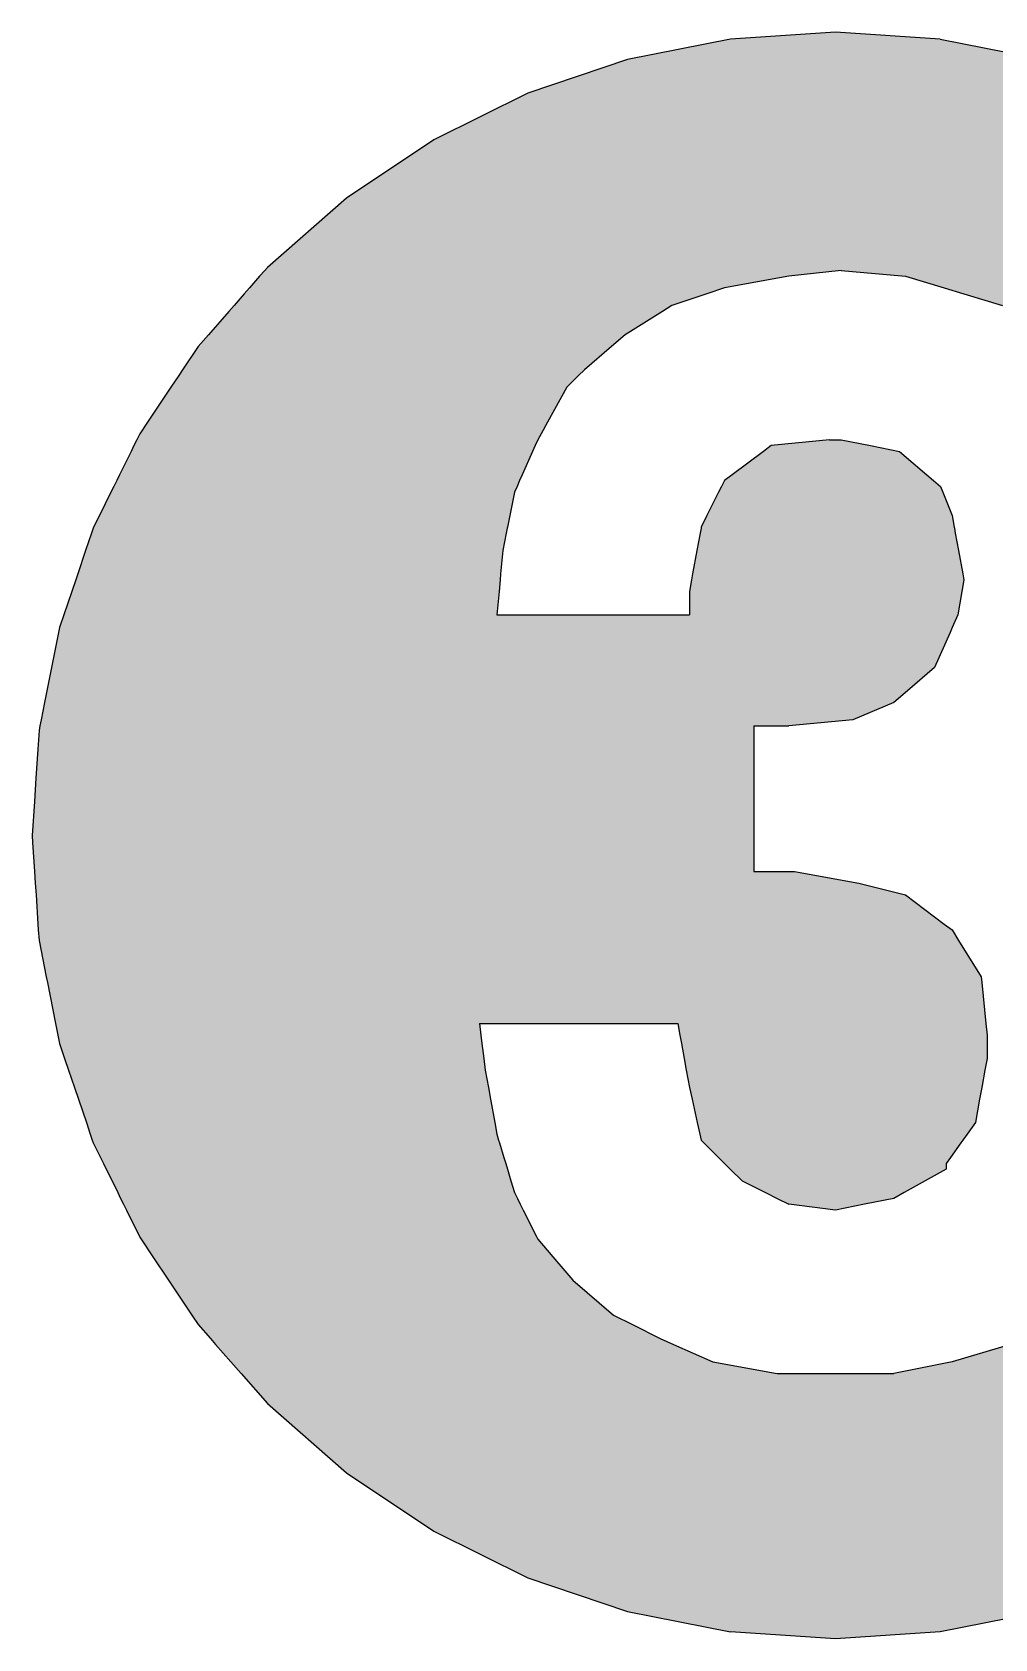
# Model space of a CAD drawing. Extents: x 2558 to 85222, y -662 to 28852.
# Drawn here: x 3445.8 to 3690.9, y 18897.4 to 19306.4 of the extents above; entities that cross this region are included whole.
import ezdxf

# ---------------------------------------------------------------- set-up
doc = ezdxf.new("R2010")
doc.units = 0
doc.header["$MEASUREMENT"] = 0
doc.layers.get('0').update_dxf_attribs({"linetype": 'CONTINUOUS'})
doc.layers.add('DLINE', color=1, linetype='CONTINUOUS')

# ---------------------------------------------------------------- blocks, each defined once
blk = doc.blocks.new('RCSTD1_DESIGN')
at = {"layer": 'DLINE', "color": 1, "linetype": 'CONTINUOUS'}
for p, q in [((249.737242, 12954.973848), (223.499575, 12949.754851)), ((276.431658, 12956.723492), (249.737242, 12954.973848)), ((303.126075, 12954.973848), (276.431658, 12956.723492)), ((303.126075, 12954.973848), (329.363742, 12949.754851)), ((223.499575, 12949.754851), (198.167591, 12941.155801)), ((198.167591, 12941.155801), (174.174726, 12929.32383)), ((174.174726, 12929.32383), (151.931506, 12914.461385)), ((151.931506, 12914.461385), (131.818517, 12896.822768)), ((131.818517, 12896.822768), (131.136252, 12896.044793)), ((129.833271, 12894.559029), (127.227311, 12891.5875)), ((131.136252, 12896.044793), (129.833271, 12894.559029)), ((264.545544, 12894.559029), (248.202137, 12891.5875)), ((277.917423, 12896.044793), (264.545544, 12894.559029)), ((277.917423, 12896.044793), (294.26083, 12894.559029)), ((294.26083, 12894.559029), (304.165925, 12891.5875)), ((125.92433, 12890.101736), (123.31837, 12887.130207)), ((127.227311, 12891.5875), (125.92433, 12890.101736)), ((243.744844, 12890.101736), (234.830259, 12887.130207)), ((248.202137, 12891.5875), (243.744844, 12890.101736)), ((304.165925, 12891.5875), (309.118472, 12890.101736)), ((309.118472, 12890.101736), (319.023568, 12887.130207)), ((122.015389, 12885.644443), (116.803468, 12879.701386)), ((123.31837, 12887.130207), (122.015389, 12885.644443)), ((232.453036, 12885.644443), (222.944145, 12879.701386)), ((234.830259, 12887.130207), (232.453036, 12885.644443)), ((114.1799, 12876.70978), (110.222292, 12870.7868)), ((116.803468, 12879.701386), (114.1799, 12876.70978)), ((219.453938, 12876.70978), (212.543795, 12870.7868)), ((222.944145, 12879.701386), (219.453938, 12876.70978)), ((109.229536, 12869.301036), (107.244024, 12866.329508)), ((110.222292, 12870.7868), (109.229536, 12869.301036)), ((211.05803, 12869.301036), (208.086502, 12866.329508)), ((212.543795, 12870.7868), (211.05803, 12869.301036)), ((107.244024, 12866.329508), (101.287488, 12857.414922)), ((208.086502, 12866.329508), (203.133954, 12857.414922)), ((101.287488, 12857.414922), (99.317456, 12854.46656)), ((203.133954, 12857.414922), (201.495975, 12854.46656)), ((98.573333, 12852.957629), (97.840636, 12851.471865)), ((99.317456, 12854.46656), (98.573333, 12852.957629)), ((98.573333, 12852.957629), (98.573333, 12852.957629)), ((200.65768, 12852.957629), (199.997341, 12851.471865)), ((201.495975, 12854.46656), (200.65768, 12852.957629)), ((200.65768, 12852.957629), (200.65768, 12852.957629)), ((274.945894, 12852.957629), (260.088251, 12851.471865)), ((274.945894, 12852.957629), (274.945894, 12852.957629)), ((274.945894, 12852.957629), (277.917423, 12852.957629)), ((277.917423, 12852.957629), (285.346244, 12851.471865)), ((277.917423, 12852.957629), (277.917423, 12852.957629)), ((97.107938, 12849.9861), (94.177146, 12844.043043)), ((97.840636, 12851.471865), (97.107938, 12849.9861)), ((199.337001, 12849.9861), (196.695642, 12844.043043)), ((199.997341, 12851.471865), (199.337001, 12849.9861)), ((258.107232, 12849.9861), (250.183156, 12844.043043)), ((260.088251, 12851.471865), (258.107232, 12849.9861)), ((285.346244, 12851.471865), (292.775065, 12849.9861)), ((292.775065, 12849.9861), (299.708632, 12844.043043)), ((94.177146, 12844.043043), (93.444448, 12842.557279)), ((196.695642, 12844.043043), (196.035303, 12842.557279)), ((250.183156, 12844.043043), (248.202137, 12842.557279)), ((299.708632, 12844.043043), (301.442024, 12842.557279)), ((91.979053, 12839.585751), (89.048261, 12833.642693)), ((92.711751, 12841.071515), (91.979053, 12839.585751)), ((93.444448, 12842.557279), (92.711751, 12841.071515)), ((194.714623, 12839.585751), (193.526012, 12833.642693)), ((195.374963, 12841.071515), (194.714623, 12839.585751)), ((196.035303, 12842.557279), (195.374963, 12841.071515)), ((246.716373, 12839.585751), (243.744844, 12833.642693)), ((247.459255, 12841.071515), (246.716373, 12839.585751)), ((248.202137, 12842.557279), (247.459255, 12841.071515)), ((301.442024, 12842.557279), (303.175415, 12841.071515)), ((303.175415, 12841.071515), (303.769721, 12839.585751)), ((303.769721, 12839.585751), (306.146944, 12833.642693)), ((89.048261, 12833.642693), (87.582866, 12830.671165)), ((193.526012, 12833.642693), (192.931706, 12830.671165)), ((243.744844, 12833.642693), (242.25908, 12830.671165)), ((306.146944, 12833.642693), (306.687222, 12830.671165)), ((87.048167, 12829.185401), (85.53512, 12824.728108)), ((87.485484, 12830.473695), (87.048167, 12829.185401)), ((87.582866, 12830.671165), (87.485484, 12830.473695)), ((192.634553, 12829.185401), (191.743095, 12824.728108)), ((192.892212, 12830.473695), (192.634553, 12829.185401)), ((192.931706, 12830.671165), (192.892212, 12830.473695)), ((241.988941, 12829.185401), (241.178524, 12824.728108)), ((242.223177, 12830.473695), (241.988941, 12829.185401)), ((242.25908, 12830.671165), (242.223177, 12830.473695)), ((306.687222, 12830.671165), (306.723125, 12830.473695)), ((306.723125, 12830.473695), (306.957361, 12829.185401)), ((306.957361, 12829.185401), (307.767778, 12824.728108)), ((85.53512, 12824.728108), (83.517724, 12818.785051)), ((191.743095, 12824.728108), (191.202817, 12818.785051)), ((241.178524, 12824.728108), (240.097968, 12818.785051)), ((307.767778, 12824.728108), (308.848334, 12818.785051)), ((83.013375, 12817.299286), (82.004677, 12814.327758)), ((83.517724, 12818.785051), (83.013375, 12817.299286)), ((191.067747, 12817.299286), (190.797608, 12814.327758)), ((191.202817, 12818.785051), (191.067747, 12817.299286)), ((239.827829, 12817.299286), (239.287552, 12814.327758)), ((240.097968, 12818.785051), (239.827829, 12817.299286)), ((309.118472, 12817.299286), (308.623218, 12814.327758)), ((308.848334, 12818.785051), (309.118472, 12817.299286)), ((82.004677, 12814.327758), (79.987281, 12808.384701)), ((190.797608, 12814.327758), (190.257331, 12808.384701)), ((239.287552, 12814.327758), (239.287552, 12808.384701)), ((308.623218, 12814.327758), (307.632708, 12808.384701)), ((79.987281, 12808.384701), (78.886434, 12805.141711)), ((79.987281, 12808.384701), (79.987281, 12808.384701)), ((190.257331, 12808.384701), (239.287552, 12808.384701)), ((307.632708, 12808.384701), (306.191379, 12805.141711)), ((307.632708, 12808.384701), (307.632708, 12808.384701)), ((78.644894, 12803.927408), (76.871673, 12795.012822)), ((78.886434, 12805.141711), (78.644894, 12803.927408)), ((305.651689, 12803.927408), (301.689651, 12795.012822)), ((306.191379, 12805.141711), (305.651689, 12803.927408)), ((76.871673, 12795.012822), (75.689525, 12789.069765)), ((301.689651, 12795.012822), (294.756084, 12789.069765)), ((75.689525, 12789.069765), (75.098452, 12786.098237)), ((294.756084, 12789.069765), (291.289301, 12786.098237)), ((75.098452, 12786.098237), (74.211841, 12781.640944)), ((75.098452, 12786.098237), (75.098452, 12786.098237)), ((291.289301, 12786.098237), (280.888951, 12781.640944)), ((291.289301, 12786.098237), (291.289301, 12786.098237)), ((73.667438, 12778.904043), (73.359913, 12774.212122)), ((73.916304, 12780.15518), (73.667438, 12778.904043)), ((74.211841, 12781.640944), (73.916304, 12780.15518)), ((255.630959, 12780.15518), (255.630959, 12778.904043)), ((255.630959, 12780.15518), (264.545544, 12780.15518)), ((255.630959, 12778.904043), (255.630959, 12774.212122)), ((280.888951, 12781.640944), (264.545544, 12780.15518)), ((73.359913, 12774.212122), (72.873002, 12766.783301)), ((255.630959, 12774.212122), (255.630959, 12766.783301)), ((72.873002, 12766.783301), (72.483474, 12760.840244)), ((255.630959, 12766.783301), (255.630959, 12760.840244)), ((72.483474, 12760.840244), (71.917793, 12752.209627)), ((255.630959, 12760.840244), (255.630959, 12752.209627)), ((71.917793, 12752.209627), (72.033788, 12750.439894)), ((72.033788, 12750.439894), (72.520698, 12743.011073)), ((255.630959, 12752.209627), (255.630959, 12750.439894)), ((255.630959, 12750.439894), (255.630959, 12743.011073)), ((72.520698, 12743.011073), (72.715463, 12740.039544)), ((72.520698, 12743.011073), (72.520698, 12743.011073)), ((255.630959, 12743.011073), (266.031309, 12743.011073)), ((255.630959, 12743.011073), (255.630959, 12743.011073)), ((266.031309, 12743.011073), (282.374716, 12740.039544)), ((72.715463, 12740.039544), (72.910227, 12737.068016)), ((282.374716, 12740.039544), (294.26083, 12737.068016)), ((72.910227, 12737.068016), (73.397137, 12729.639194)), ((294.26083, 12737.068016), (304.165925, 12729.639194)), ((73.397137, 12729.639194), (73.49452, 12728.15343)), ((304.165925, 12729.639194), (306.146944, 12728.15343)), ((73.49452, 12728.15343), (73.667438, 12725.515211)), ((73.667438, 12725.515211), (75.506958, 12716.267316)), ((306.146944, 12728.15343), (307.795831, 12725.515211)), ((307.795831, 12725.515211), (313.575765, 12716.267316)), ((75.506958, 12716.267316), (75.802495, 12714.781552)), ((75.802495, 12714.781552), (77.871253, 12704.381202)), ((313.575765, 12716.267316), (313.724342, 12714.781552)), ((313.724342, 12714.781552), (314.764377, 12704.381202)), ((77.871253, 12704.381202), (78.462327, 12701.409673)), ((78.462327, 12701.409673), (78.886434, 12699.277544)), ((185.800038, 12704.381202), (236.316023, 12704.381202)), ((185.800038, 12704.381202), (186.171479, 12701.409673)), ((186.171479, 12701.409673), (186.437995, 12699.277544)), ((236.316023, 12704.381202), (236.856301, 12701.409673)), ((236.856301, 12701.409673), (237.243961, 12699.277544)), ((314.764377, 12704.381202), (315.06153, 12701.409673)), ((315.06153, 12701.409673), (315.06153, 12699.277544)), ((78.886434, 12699.277544), (80.18007, 12695.466616)), ((186.437995, 12699.277544), (186.914361, 12695.466616)), ((237.243961, 12699.277544), (237.936857, 12695.466616)), ((315.06153, 12699.277544), (315.06153, 12695.466616)), ((80.18007, 12695.466616), (81.188768, 12692.495087)), ((81.188768, 12692.495087), (82.701815, 12688.037795)), ((186.914361, 12695.466616), (187.285802, 12692.495087)), ((187.285802, 12692.495087), (188.096219, 12688.037795)), ((237.936857, 12695.466616), (238.477135, 12692.495087)), ((238.477135, 12692.495087), (239.287552, 12688.037795)), ((314.521252, 12692.495087), (313.710835, 12688.037795)), ((315.06153, 12695.466616), (314.521252, 12692.495087)), ((82.701815, 12688.037795), (83.710513, 12685.066266)), ((83.710513, 12685.066266), (85.727909, 12679.123209)), ((188.096219, 12688.037795), (188.636497, 12685.066266)), ((188.636497, 12685.066266), (189.717053, 12679.123209)), ((239.287552, 12688.037795), (239.947891, 12685.066266)), ((239.947891, 12685.066266), (241.268571, 12679.123209)), ((313.170557, 12685.066266), (312.090001, 12679.123209)), ((313.710835, 12688.037795), (313.170557, 12685.066266)), ((85.727909, 12679.123209), (86.736607, 12676.15168)), ((86.736607, 12676.15168), (87.240956, 12674.665916)), ((189.717053, 12679.123209), (190.257331, 12676.15168)), ((190.257331, 12676.15168), (190.70306, 12674.665916)), ((241.268571, 12679.123209), (241.92891, 12676.15168)), ((241.92891, 12676.15168), (242.25908, 12674.665916)), ((309.967481, 12676.15168), (308.90622, 12674.665916)), ((312.090001, 12679.123209), (309.967481, 12676.15168)), ((87.240956, 12674.665916), (87.485484, 12673.945559)), ((87.485484, 12673.945559), (89.328337, 12670.208623)), ((190.70306, 12674.665916), (190.919167, 12673.945559)), ((190.919167, 12673.945559), (192.040248, 12670.208623)), ((242.25908, 12674.665916), (242.979437, 12673.945559)), ((242.979437, 12673.945559), (246.716373, 12670.208623)), ((308.39168, 12673.945559), (305.72244, 12670.208623)), ((308.90622, 12674.665916), (308.39168, 12673.945559)), ((89.328337, 12670.208623), (90.061035, 12668.722859)), ((90.061035, 12668.722859), (90.793733, 12667.237095)), ((192.040248, 12670.208623), (192.485977, 12668.722859)), ((192.485977, 12668.722859), (192.931706, 12667.237095)), ((246.716373, 12670.208623), (248.202137, 12668.722859)), ((248.202137, 12668.722859), (249.687901, 12667.237095)), ((305.72244, 12670.208623), (304.66118, 12668.722859)), ((304.66118, 12668.722859), (304.66118, 12667.237095)), ((90.793733, 12667.237095), (92.259129, 12664.265566)), ((92.259129, 12664.265566), (93.724524, 12661.294038)), ((192.931706, 12667.237095), (193.823165, 12664.265566)), ((193.823165, 12664.265566), (194.714623, 12661.294038)), ((249.687901, 12667.237095), (252.65943, 12664.265566)), ((252.65943, 12664.265566), (258.602487, 12661.294038)), ((299.312428, 12664.265566), (293.963677, 12661.294038)), ((304.66118, 12667.237095), (299.312428, 12664.265566)), ((93.724524, 12661.294038), (94.457222, 12659.808273)), ((94.457222, 12659.808273), (95.18992, 12658.322509)), ((194.714623, 12661.294038), (195.457505, 12659.808273)), ((195.457505, 12659.808273), (196.200388, 12658.322509)), ((258.602487, 12661.294038), (261.574016, 12659.808273)), ((261.574016, 12659.808273), (264.545544, 12658.322509)), ((291.289301, 12659.808273), (283.86048, 12658.322509)), ((293.963677, 12661.294038), (291.289301, 12659.808273)), ((95.18992, 12658.322509), (95.922618, 12656.836745)), ((95.922618, 12656.836745), (99.317456, 12649.952695)), ((196.200388, 12658.322509), (196.94327, 12656.836745)), ((196.94327, 12656.836745), (200.385295, 12649.952695)), ((276.431658, 12656.836745), (264.545544, 12658.322509)), ((283.86048, 12658.322509), (276.431658, 12656.836745)), ((99.317456, 12649.952695), (99.68146, 12649.407923)), ((99.68146, 12649.407923), (102.659728, 12644.950631)), ((200.385295, 12649.952695), (200.65768, 12649.407923)), ((200.65768, 12649.407923), (204.478217, 12644.950631)), ((102.659728, 12644.950631), (106.630752, 12639.007574)), ((204.478217, 12644.950631), (209.572266, 12639.007574)), ((106.630752, 12639.007574), (112.587287, 12630.092988)), ((209.572266, 12639.007574), (219.972616, 12630.092988)), ((112.587287, 12630.092988), (114.1799, 12627.709474)), ((114.1799, 12627.709474), (117.301536, 12624.149931)), ((219.972616, 12630.092988), (224.739643, 12627.709474)), ((224.739643, 12627.709474), (231.85873, 12624.149931)), ((117.301536, 12624.149931), (118.604517, 12622.664166)), ((118.604517, 12622.664166), (122.513457, 12618.206874)), ((231.85873, 12624.149931), (235.2017, 12622.664166)), ((235.2017, 12622.664166), (245.230609, 12618.206874)), ((321.004587, 12622.664166), (306.146944, 12618.206874)), ((122.513457, 12618.206874), (125.119418, 12615.235345)), ((125.119418, 12615.235345), (131.818517, 12607.596486)), ((245.230609, 12618.206874), (261.574016, 12615.235345)), ((261.574016, 12615.235345), (291.289301, 12615.235345)), ((306.146944, 12618.206874), (291.289301, 12615.235345)), ((131.818517, 12607.596486), (151.931506, 12589.957869)), ((151.931506, 12589.957869), (174.174726, 12575.095424)), ((174.174726, 12575.095424), (198.167591, 12563.263453)), ((198.167591, 12563.263453), (223.499575, 12554.664403)), ((223.499575, 12554.664403), (249.737242, 12549.445406)), ((329.363742, 12554.664403), (303.126075, 12549.445406)), ((276.431658, 12547.695762), (249.737242, 12549.445406)), ((303.126075, 12549.445406), (276.431658, 12547.695762))]:
    blk.add_line(p, q, dxfattribs=at)
for points in [[(249.737242, 12954.973848), (223.499575, 12949.754851), (329.363742, 12949.754851)], [(276.431658, 12956.723492), (249.737242, 12954.973848), (303.126075, 12954.973848)], [(223.499575, 12949.754851), (198.167591, 12941.155801), (354.695726, 12941.155801)], [(198.167591, 12941.155801), (174.174726, 12929.32383), (378.688591, 12929.32383)], [(174.174726, 12929.32383), (151.931506, 12914.461385), (400.931811, 12914.461385)], [(151.931506, 12914.461385), (131.818517, 12896.822768), (421.044799, 12896.822768)], [(131.818517, 12896.822768), (131.136252, 12896.044793), (421.727065, 12896.044793)], [(129.833271, 12894.559029), (127.227311, 12891.5875), (248.202137, 12891.5875)], [(131.136252, 12896.044793), (129.833271, 12894.559029), (264.545544, 12894.559029)], [(277.917423, 12896.044793), (294.26083, 12894.559029), (423.030046, 12894.559029)], [(294.26083, 12894.559029), (304.165925, 12891.5875), (425.636006, 12891.5875)], [(125.92433, 12890.101736), (123.31837, 12887.130207), (234.830259, 12887.130207)], [(127.227311, 12891.5875), (125.92433, 12890.101736), (243.744844, 12890.101736)], [(304.165925, 12891.5875), (309.118472, 12890.101736), (426.938986, 12890.101736)], [(309.118472, 12890.101736), (319.023568, 12887.130207), (429.544947, 12887.130207)], [(122.015389, 12885.644443), (116.803468, 12879.701386), (222.944145, 12879.701386)], [(123.31837, 12887.130207), (122.015389, 12885.644443), (232.453036, 12885.644443)], [(114.1799, 12876.70978), (110.222292, 12870.7868), (212.543795, 12870.7868)], [(116.803468, 12879.701386), (114.1799, 12876.70978), (219.453938, 12876.70978)], [(109.229536, 12869.301036), (107.244024, 12866.329508), (208.086502, 12866.329508)], [(110.222292, 12870.7868), (109.229536, 12869.301036), (211.05803, 12869.301036)], [(107.244024, 12866.329508), (101.287488, 12857.414922), (203.133954, 12857.414922)], [(101.287488, 12857.414922), (99.317456, 12854.46656), (201.495975, 12854.46656)], [(98.573333, 12852.957629), (97.840636, 12851.471865), (199.997341, 12851.471865)], [(99.317456, 12854.46656), (98.573333, 12852.957629), (200.65768, 12852.957629)], [(98.573333, 12852.957629), (200.65768, 12852.957629), (200.65768, 12852.957629)], [(98.573333, 12852.957629), (98.573333, 12852.957629), (200.65768, 12852.957629)], [(274.945894, 12852.957629), (260.088251, 12851.471865), (285.346244, 12851.471865)], [(274.945894, 12852.957629), (277.917423, 12852.957629), (277.917423, 12852.957629)], [(274.945894, 12852.957629), (274.945894, 12852.957629), (277.917423, 12852.957629)], [(274.945894, 12852.957629), (274.945894, 12852.957629), (277.917423, 12852.957629)], [(97.107938, 12849.9861), (94.177146, 12844.043043), (196.695642, 12844.043043)], [(97.840636, 12851.471865), (97.107938, 12849.9861), (199.337001, 12849.9861)], [(258.107232, 12849.9861), (250.183156, 12844.043043), (299.708632, 12844.043043)], [(260.088251, 12851.471865), (258.107232, 12849.9861), (292.775065, 12849.9861)], [(94.177146, 12844.043043), (93.444448, 12842.557279), (196.035303, 12842.557279)], [(250.183156, 12844.043043), (248.202137, 12842.557279), (301.442024, 12842.557279)], [(91.979053, 12839.585751), (89.048261, 12833.642693), (193.526012, 12833.642693)], [(92.711751, 12841.071515), (91.979053, 12839.585751), (194.714623, 12839.585751)], [(93.444448, 12842.557279), (92.711751, 12841.071515), (195.374963, 12841.071515)], [(246.716373, 12839.585751), (243.744844, 12833.642693), (306.146944, 12833.642693)], [(247.459255, 12841.071515), (246.716373, 12839.585751), (303.769721, 12839.585751)], [(248.202137, 12842.557279), (247.459255, 12841.071515), (303.175415, 12841.071515)], [(89.048261, 12833.642693), (87.582866, 12830.671165), (192.931706, 12830.671165)], [(243.744844, 12833.642693), (242.25908, 12830.671165), (306.687222, 12830.671165)], [(87.048167, 12829.185401), (85.53512, 12824.728108), (191.743095, 12824.728108)], [(87.485484, 12830.473695), (87.048167, 12829.185401), (192.634553, 12829.185401)], [(87.582866, 12830.671165), (87.485484, 12830.473695), (192.892212, 12830.473695)], [(241.988941, 12829.185401), (241.178524, 12824.728108), (307.767778, 12824.728108)], [(242.223177, 12830.473695), (241.988941, 12829.185401), (306.957361, 12829.185401)], [(242.25908, 12830.671165), (242.223177, 12830.473695), (306.723125, 12830.473695)], [(85.53512, 12824.728108), (83.517724, 12818.785051), (191.202817, 12818.785051)], [(241.178524, 12824.728108), (240.097968, 12818.785051), (308.848334, 12818.785051)], [(83.013375, 12817.299286), (82.004677, 12814.327758), (190.797608, 12814.327758)], [(83.517724, 12818.785051), (83.013375, 12817.299286), (191.067747, 12817.299286)], [(239.827829, 12817.299286), (239.287552, 12814.327758), (308.623218, 12814.327758)], [(240.097968, 12818.785051), (239.827829, 12817.299286), (309.118472, 12817.299286)], [(82.004677, 12814.327758), (79.987281, 12808.384701), (190.257331, 12808.384701)], [(239.287552, 12814.327758), (239.287552, 12808.384701), (307.632708, 12808.384701)], [(79.987281, 12808.384701), (78.886434, 12805.141711), (306.191379, 12805.141711)], [(79.987281, 12808.384701), (307.632708, 12808.384701), (307.632708, 12808.384701)], [(79.987281, 12808.384701), (79.987281, 12808.384701), (307.632708, 12808.384701)], [(190.257331, 12808.384701), (190.257331, 12808.384701), (239.287552, 12808.384701)], [(78.644894, 12803.927408), (76.871673, 12795.012822), (301.689651, 12795.012822)], [(78.886434, 12805.141711), (78.644894, 12803.927408), (305.651689, 12803.927408)], [(76.871673, 12795.012822), (75.689525, 12789.069765), (294.756084, 12789.069765)], [(75.689525, 12789.069765), (75.098452, 12786.098237), (291.289301, 12786.098237)], [(75.098452, 12786.098237), (74.211841, 12781.640944), (280.888951, 12781.640944)], [(75.098452, 12786.098237), (291.289301, 12786.098237), (291.289301, 12786.098237)], [(75.098452, 12786.098237), (75.098452, 12786.098237), (291.289301, 12786.098237)], [(73.667438, 12778.904043), (73.359913, 12774.212122), (255.630959, 12774.212122)], [(73.916304, 12780.15518), (73.667438, 12778.904043), (255.630959, 12778.904043)], [(74.211841, 12781.640944), (73.916304, 12780.15518), (264.545544, 12780.15518)], [(255.630959, 12780.15518), (255.630959, 12780.15518), (264.545544, 12780.15518)], [(73.359913, 12774.212122), (72.873002, 12766.783301), (255.630959, 12766.783301)], [(72.873002, 12766.783301), (72.483474, 12760.840244), (255.630959, 12760.840244)], [(72.483474, 12760.840244), (71.917793, 12752.209627), (255.630959, 12752.209627)], [(71.917793, 12752.209627), (72.033788, 12750.439894), (255.630959, 12750.439894)], [(72.033788, 12750.439894), (72.520698, 12743.011073), (255.630959, 12743.011073)], [(72.520698, 12743.011073), (72.715463, 12740.039544), (282.374716, 12740.039544)], [(72.520698, 12743.011073), (255.630959, 12743.011073), (255.630959, 12743.011073)], [(72.520698, 12743.011073), (72.520698, 12743.011073), (255.630959, 12743.011073)], [(255.630959, 12743.011073), (255.630959, 12743.011073), (266.031309, 12743.011073)], [(72.715463, 12740.039544), (72.910227, 12737.068016), (294.26083, 12737.068016)], [(72.910227, 12737.068016), (73.397137, 12729.639194), (304.165925, 12729.639194)], [(73.397137, 12729.639194), (73.49452, 12728.15343), (306.146944, 12728.15343)], [(73.49452, 12728.15343), (73.667438, 12725.515211), (307.795831, 12725.515211)], [(73.667438, 12725.515211), (75.506958, 12716.267316), (313.575765, 12716.267316)], [(75.506958, 12716.267316), (75.802495, 12714.781552), (313.724342, 12714.781552)], [(75.802495, 12714.781552), (77.871253, 12704.381202), (314.764377, 12704.381202)], [(77.871253, 12704.381202), (78.462327, 12701.409673), (186.171479, 12701.409673)], [(78.462327, 12701.409673), (78.886434, 12699.277544), (186.437995, 12699.277544)], [(185.800038, 12704.381202), (185.800038, 12704.381202), (236.316023, 12704.381202)], [(236.316023, 12704.381202), (236.856301, 12701.409673), (315.06153, 12701.409673)], [(236.856301, 12701.409673), (237.243961, 12699.277544), (315.06153, 12699.277544)], [(78.886434, 12699.277544), (80.18007, 12695.466616), (186.914361, 12695.466616)], [(237.243961, 12699.277544), (237.936857, 12695.466616), (315.06153, 12695.466616)], [(80.18007, 12695.466616), (81.188768, 12692.495087), (187.285802, 12692.495087)], [(81.188768, 12692.495087), (82.701815, 12688.037795), (188.096219, 12688.037795)], [(237.936857, 12695.466616), (238.477135, 12692.495087), (314.521252, 12692.495087)], [(238.477135, 12692.495087), (239.287552, 12688.037795), (313.710835, 12688.037795)], [(82.701815, 12688.037795), (83.710513, 12685.066266), (188.636497, 12685.066266)], [(83.710513, 12685.066266), (85.727909, 12679.123209), (189.717053, 12679.123209)], [(239.287552, 12688.037795), (239.947891, 12685.066266), (313.170557, 12685.066266)], [(239.947891, 12685.066266), (241.268571, 12679.123209), (312.090001, 12679.123209)], [(85.727909, 12679.123209), (86.736607, 12676.15168), (190.257331, 12676.15168)], [(86.736607, 12676.15168), (87.240956, 12674.665916), (190.70306, 12674.665916)], [(241.268571, 12679.123209), (241.92891, 12676.15168), (309.967481, 12676.15168)], [(241.92891, 12676.15168), (242.25908, 12674.665916), (308.90622, 12674.665916)], [(87.240956, 12674.665916), (87.485484, 12673.945559), (190.919167, 12673.945559)], [(87.485484, 12673.945559), (89.328337, 12670.208623), (192.040248, 12670.208623)], [(242.25908, 12674.665916), (242.979437, 12673.945559), (308.39168, 12673.945559)], [(242.979437, 12673.945559), (246.716373, 12670.208623), (305.72244, 12670.208623)], [(89.328337, 12670.208623), (90.061035, 12668.722859), (192.485977, 12668.722859)], [(90.061035, 12668.722859), (90.793733, 12667.237095), (192.931706, 12667.237095)], [(246.716373, 12670.208623), (248.202137, 12668.722859), (304.66118, 12668.722859)], [(248.202137, 12668.722859), (249.687901, 12667.237095), (304.66118, 12667.237095)], [(90.793733, 12667.237095), (92.259129, 12664.265566), (193.823165, 12664.265566)], [(92.259129, 12664.265566), (93.724524, 12661.294038), (194.714623, 12661.294038)], [(249.687901, 12667.237095), (252.65943, 12664.265566), (299.312428, 12664.265566)], [(252.65943, 12664.265566), (258.602487, 12661.294038), (293.963677, 12661.294038)], [(93.724524, 12661.294038), (94.457222, 12659.808273), (195.457505, 12659.808273)], [(94.457222, 12659.808273), (95.18992, 12658.322509), (196.200388, 12658.322509)], [(258.602487, 12661.294038), (261.574016, 12659.808273), (291.289301, 12659.808273)], [(261.574016, 12659.808273), (264.545544, 12658.322509), (283.86048, 12658.322509)], [(95.18992, 12658.322509), (95.922618, 12656.836745), (196.94327, 12656.836745)], [(95.922618, 12656.836745), (99.317456, 12649.952695), (200.385295, 12649.952695)], [(99.317456, 12649.952695), (99.68146, 12649.407923), (200.65768, 12649.407923)], [(99.68146, 12649.407923), (102.659728, 12644.950631), (204.478217, 12644.950631)], [(102.659728, 12644.950631), (106.630752, 12639.007574), (209.572266, 12639.007574)], [(106.630752, 12639.007574), (112.587287, 12630.092988), (219.972616, 12630.092988)], [(112.587287, 12630.092988), (114.1799, 12627.709474), (224.739643, 12627.709474)], [(114.1799, 12627.709474), (117.301536, 12624.149931), (231.85873, 12624.149931)], [(117.301536, 12624.149931), (118.604517, 12622.664166), (235.2017, 12622.664166)], [(118.604517, 12622.664166), (122.513457, 12618.206874), (245.230609, 12618.206874)], [(321.004587, 12622.664166), (306.146944, 12618.206874), (430.349859, 12618.206874)], [(122.513457, 12618.206874), (125.119418, 12615.235345), (261.574016, 12615.235345)], [(125.119418, 12615.235345), (131.818517, 12607.596486), (421.044799, 12607.596486)], [(261.574016, 12615.235345), (261.574016, 12615.235345), (291.289301, 12615.235345)], [(306.146944, 12618.206874), (291.289301, 12615.235345), (427.743899, 12615.235345)], [(131.818517, 12607.596486), (151.931506, 12589.957869), (400.931811, 12589.957869)], [(151.931506, 12589.957869), (174.174726, 12575.095424), (378.688591, 12575.095424)], [(174.174726, 12575.095424), (198.167591, 12563.263453), (354.695726, 12563.263453)], [(198.167591, 12563.263453), (223.499575, 12554.664403), (329.363742, 12554.664403)], [(223.499575, 12554.664403), (249.737242, 12549.445406), (303.126075, 12549.445406)]]:
    blk.add_solid(points, dxfattribs=at)
at = {"layer": 'DLINE', "color": 1, "linetype": 'CONTINUOUS', "extrusion": (0, 0, -1)}
for points in [[(-249.737242, 12954.973848), (-303.126075, 12954.973848), (-329.363742, 12949.754851)], [(-223.499575, 12949.754851), (-329.363742, 12949.754851), (-354.695726, 12941.155801)], [(-198.167591, 12941.155801), (-354.695726, 12941.155801), (-378.688591, 12929.32383)], [(-174.174726, 12929.32383), (-378.688591, 12929.32383), (-400.931811, 12914.461385)], [(-151.931506, 12914.461385), (-400.931811, 12914.461385), (-421.044799, 12896.822768)], [(-131.818517, 12896.822768), (-421.044799, 12896.822768), (-421.727065, 12896.044793)], [(-129.833271, 12894.559029), (-264.545544, 12894.559029), (-248.202137, 12891.5875)], [(-131.136252, 12896.044793), (-277.917423, 12896.044793), (-264.545544, 12894.559029)], [(-277.917423, 12896.044793), (-421.727065, 12896.044793), (-423.030046, 12894.559029)], [(-294.26083, 12894.559029), (-423.030046, 12894.559029), (-425.636006, 12891.5875)], [(-125.92433, 12890.101736), (-243.744844, 12890.101736), (-234.830259, 12887.130207)], [(-127.227311, 12891.5875), (-248.202137, 12891.5875), (-243.744844, 12890.101736)], [(-304.165925, 12891.5875), (-425.636006, 12891.5875), (-426.938986, 12890.101736)], [(-309.118472, 12890.101736), (-426.938986, 12890.101736), (-429.544947, 12887.130207)], [(-122.015389, 12885.644443), (-232.453036, 12885.644443), (-222.944145, 12879.701386)], [(-123.31837, 12887.130207), (-234.830259, 12887.130207), (-232.453036, 12885.644443)], [(-114.1799, 12876.70978), (-219.453938, 12876.70978), (-212.543795, 12870.7868)], [(-116.803468, 12879.701386), (-222.944145, 12879.701386), (-219.453938, 12876.70978)], [(-109.229536, 12869.301036), (-211.05803, 12869.301036), (-208.086502, 12866.329508)], [(-110.222292, 12870.7868), (-212.543795, 12870.7868), (-211.05803, 12869.301036)], [(-107.244024, 12866.329508), (-208.086502, 12866.329508), (-203.133954, 12857.414922)], [(-101.287488, 12857.414922), (-203.133954, 12857.414922), (-201.495975, 12854.46656)], [(-98.573333, 12852.957629), (-200.65768, 12852.957629), (-199.997341, 12851.471865)], [(-99.317456, 12854.46656), (-201.495975, 12854.46656), (-200.65768, 12852.957629)], [(-274.945894, 12852.957629), (-277.917423, 12852.957629), (-285.346244, 12851.471865)], [(-97.107938, 12849.9861), (-199.337001, 12849.9861), (-196.695642, 12844.043043)], [(-97.840636, 12851.471865), (-199.997341, 12851.471865), (-199.337001, 12849.9861)], [(-258.107232, 12849.9861), (-292.775065, 12849.9861), (-299.708632, 12844.043043)], [(-260.088251, 12851.471865), (-285.346244, 12851.471865), (-292.775065, 12849.9861)], [(-94.177146, 12844.043043), (-196.695642, 12844.043043), (-196.035303, 12842.557279)], [(-250.183156, 12844.043043), (-299.708632, 12844.043043), (-301.442024, 12842.557279)], [(-91.979053, 12839.585751), (-194.714623, 12839.585751), (-193.526012, 12833.642693)], [(-92.711751, 12841.071515), (-195.374963, 12841.071515), (-194.714623, 12839.585751)], [(-93.444448, 12842.557279), (-196.035303, 12842.557279), (-195.374963, 12841.071515)], [(-246.716373, 12839.585751), (-303.769721, 12839.585751), (-306.146944, 12833.642693)], [(-247.459255, 12841.071515), (-303.175415, 12841.071515), (-303.769721, 12839.585751)], [(-248.202137, 12842.557279), (-301.442024, 12842.557279), (-303.175415, 12841.071515)], [(-89.048261, 12833.642693), (-193.526012, 12833.642693), (-192.931706, 12830.671165)], [(-243.744844, 12833.642693), (-306.146944, 12833.642693), (-306.687222, 12830.671165)], [(-87.048167, 12829.185401), (-192.634553, 12829.185401), (-191.743095, 12824.728108)], [(-87.485484, 12830.473695), (-192.892212, 12830.473695), (-192.634553, 12829.185401)], [(-87.582866, 12830.671165), (-192.931706, 12830.671165), (-192.892212, 12830.473695)], [(-241.988941, 12829.185401), (-306.957361, 12829.185401), (-307.767778, 12824.728108)], [(-242.223177, 12830.473695), (-306.723125, 12830.473695), (-306.957361, 12829.185401)], [(-242.25908, 12830.671165), (-306.687222, 12830.671165), (-306.723125, 12830.473695)], [(-85.53512, 12824.728108), (-191.743095, 12824.728108), (-191.202817, 12818.785051)], [(-241.178524, 12824.728108), (-307.767778, 12824.728108), (-308.848334, 12818.785051)], [(-83.013375, 12817.299286), (-191.067747, 12817.299286), (-190.797608, 12814.327758)], [(-83.517724, 12818.785051), (-191.202817, 12818.785051), (-191.067747, 12817.299286)], [(-239.827829, 12817.299286), (-309.118472, 12817.299286), (-308.623218, 12814.327758)], [(-240.097968, 12818.785051), (-308.848334, 12818.785051), (-309.118472, 12817.299286)], [(-82.004677, 12814.327758), (-190.797608, 12814.327758), (-190.257331, 12808.384701)], [(-239.287552, 12814.327758), (-308.623218, 12814.327758), (-307.632708, 12808.384701)], [(-79.987281, 12808.384701), (-307.632708, 12808.384701), (-306.191379, 12805.141711)], [(-78.644894, 12803.927408), (-305.651689, 12803.927408), (-301.689651, 12795.012822)], [(-78.886434, 12805.141711), (-306.191379, 12805.141711), (-305.651689, 12803.927408)], [(-76.871673, 12795.012822), (-301.689651, 12795.012822), (-294.756084, 12789.069765)], [(-75.689525, 12789.069765), (-294.756084, 12789.069765), (-291.289301, 12786.098237)], [(-75.098452, 12786.098237), (-291.289301, 12786.098237), (-280.888951, 12781.640944)], [(-73.667438, 12778.904043), (-255.630959, 12778.904043), (-255.630959, 12774.212122)], [(-73.916304, 12780.15518), (-255.630959, 12780.15518), (-255.630959, 12778.904043)], [(-74.211841, 12781.640944), (-280.888951, 12781.640944), (-264.545544, 12780.15518)], [(-73.359913, 12774.212122), (-255.630959, 12774.212122), (-255.630959, 12766.783301)], [(-72.873002, 12766.783301), (-255.630959, 12766.783301), (-255.630959, 12760.840244)], [(-72.483474, 12760.840244), (-255.630959, 12760.840244), (-255.630959, 12752.209627)], [(-71.917793, 12752.209627), (-255.630959, 12752.209627), (-255.630959, 12750.439894)], [(-72.033788, 12750.439894), (-255.630959, 12750.439894), (-255.630959, 12743.011073)], [(-72.520698, 12743.011073), (-266.031309, 12743.011073), (-282.374716, 12740.039544)], [(-72.715463, 12740.039544), (-282.374716, 12740.039544), (-294.26083, 12737.068016)], [(-72.910227, 12737.068016), (-294.26083, 12737.068016), (-304.165925, 12729.639194)], [(-73.397137, 12729.639194), (-304.165925, 12729.639194), (-306.146944, 12728.15343)], [(-73.49452, 12728.15343), (-306.146944, 12728.15343), (-307.795831, 12725.515211)], [(-73.667438, 12725.515211), (-307.795831, 12725.515211), (-313.575765, 12716.267316)], [(-75.506958, 12716.267316), (-313.575765, 12716.267316), (-313.724342, 12714.781552)], [(-75.802495, 12714.781552), (-313.724342, 12714.781552), (-314.764377, 12704.381202)], [(-77.871253, 12704.381202), (-185.800038, 12704.381202), (-186.171479, 12701.409673)], [(-78.462327, 12701.409673), (-186.171479, 12701.409673), (-186.437995, 12699.277544)], [(-236.316023, 12704.381202), (-314.764377, 12704.381202), (-315.06153, 12701.409673)], [(-236.856301, 12701.409673), (-315.06153, 12701.409673), (-315.06153, 12699.277544)], [(-78.886434, 12699.277544), (-186.437995, 12699.277544), (-186.914361, 12695.466616)], [(-237.243961, 12699.277544), (-315.06153, 12699.277544), (-315.06153, 12695.466616)], [(-80.18007, 12695.466616), (-186.914361, 12695.466616), (-187.285802, 12692.495087)], [(-81.188768, 12692.495087), (-187.285802, 12692.495087), (-188.096219, 12688.037795)], [(-237.936857, 12695.466616), (-315.06153, 12695.466616), (-314.521252, 12692.495087)], [(-238.477135, 12692.495087), (-314.521252, 12692.495087), (-313.710835, 12688.037795)], [(-82.701815, 12688.037795), (-188.096219, 12688.037795), (-188.636497, 12685.066266)], [(-83.710513, 12685.066266), (-188.636497, 12685.066266), (-189.717053, 12679.123209)], [(-239.287552, 12688.037795), (-313.710835, 12688.037795), (-313.170557, 12685.066266)], [(-239.947891, 12685.066266), (-313.170557, 12685.066266), (-312.090001, 12679.123209)], [(-85.727909, 12679.123209), (-189.717053, 12679.123209), (-190.257331, 12676.15168)], [(-86.736607, 12676.15168), (-190.257331, 12676.15168), (-190.70306, 12674.665916)], [(-241.268571, 12679.123209), (-312.090001, 12679.123209), (-309.967481, 12676.15168)], [(-241.92891, 12676.15168), (-309.967481, 12676.15168), (-308.90622, 12674.665916)], [(-87.240956, 12674.665916), (-190.70306, 12674.665916), (-190.919167, 12673.945559)], [(-87.485484, 12673.945559), (-190.919167, 12673.945559), (-192.040248, 12670.208623)], [(-242.25908, 12674.665916), (-308.90622, 12674.665916), (-308.39168, 12673.945559)], [(-242.979437, 12673.945559), (-308.39168, 12673.945559), (-305.72244, 12670.208623)], [(-89.328337, 12670.208623), (-192.040248, 12670.208623), (-192.485977, 12668.722859)], [(-90.061035, 12668.722859), (-192.485977, 12668.722859), (-192.931706, 12667.237095)], [(-246.716373, 12670.208623), (-305.72244, 12670.208623), (-304.66118, 12668.722859)], [(-248.202137, 12668.722859), (-304.66118, 12668.722859), (-304.66118, 12667.237095)], [(-90.793733, 12667.237095), (-192.931706, 12667.237095), (-193.823165, 12664.265566)], [(-92.259129, 12664.265566), (-193.823165, 12664.265566), (-194.714623, 12661.294038)], [(-249.687901, 12667.237095), (-304.66118, 12667.237095), (-299.312428, 12664.265566)], [(-252.65943, 12664.265566), (-299.312428, 12664.265566), (-293.963677, 12661.294038)], [(-93.724524, 12661.294038), (-194.714623, 12661.294038), (-195.457505, 12659.808273)], [(-94.457222, 12659.808273), (-195.457505, 12659.808273), (-196.200388, 12658.322509)], [(-258.602487, 12661.294038), (-293.963677, 12661.294038), (-291.289301, 12659.808273)], [(-261.574016, 12659.808273), (-291.289301, 12659.808273), (-283.86048, 12658.322509)], [(-95.18992, 12658.322509), (-196.200388, 12658.322509), (-196.94327, 12656.836745)], [(-95.922618, 12656.836745), (-196.94327, 12656.836745), (-200.385295, 12649.952695)], [(-264.545544, 12658.322509), (-283.86048, 12658.322509), (-276.431658, 12656.836745)], [(-99.317456, 12649.952695), (-200.385295, 12649.952695), (-200.65768, 12649.407923)], [(-99.68146, 12649.407923), (-200.65768, 12649.407923), (-204.478217, 12644.950631)], [(-102.659728, 12644.950631), (-204.478217, 12644.950631), (-209.572266, 12639.007574)], [(-106.630752, 12639.007574), (-209.572266, 12639.007574), (-219.972616, 12630.092988)], [(-112.587287, 12630.092988), (-219.972616, 12630.092988), (-224.739643, 12627.709474)], [(-114.1799, 12627.709474), (-224.739643, 12627.709474), (-231.85873, 12624.149931)], [(-117.301536, 12624.149931), (-231.85873, 12624.149931), (-235.2017, 12622.664166)], [(-118.604517, 12622.664166), (-235.2017, 12622.664166), (-245.230609, 12618.206874)], [(-122.513457, 12618.206874), (-245.230609, 12618.206874), (-261.574016, 12615.235345)], [(-125.119418, 12615.235345), (-427.743899, 12615.235345), (-421.044799, 12607.596486)], [(-306.146944, 12618.206874), (-430.349859, 12618.206874), (-427.743899, 12615.235345)], [(-131.818517, 12607.596486), (-421.044799, 12607.596486), (-400.931811, 12589.957869)], [(-151.931506, 12589.957869), (-400.931811, 12589.957869), (-378.688591, 12575.095424)], [(-174.174726, 12575.095424), (-378.688591, 12575.095424), (-354.695726, 12563.263453)], [(-198.167591, 12563.263453), (-354.695726, 12563.263453), (-329.363742, 12554.664403)], [(-223.499575, 12554.664403), (-329.363742, 12554.664403), (-303.126075, 12549.445406)], [(-249.737242, 12549.445406), (-303.126075, 12549.445406), (-276.431658, 12547.695762)]]:
    blk.add_solid(points, dxfattribs=at)

msp = doc.modelspace()

# ---------------------------------------------------------------- block references
msp.add_blockref('RCSTD1_DESIGN', (3373.850413, 6349.689248))

doc.saveas('drawing.dxf')
